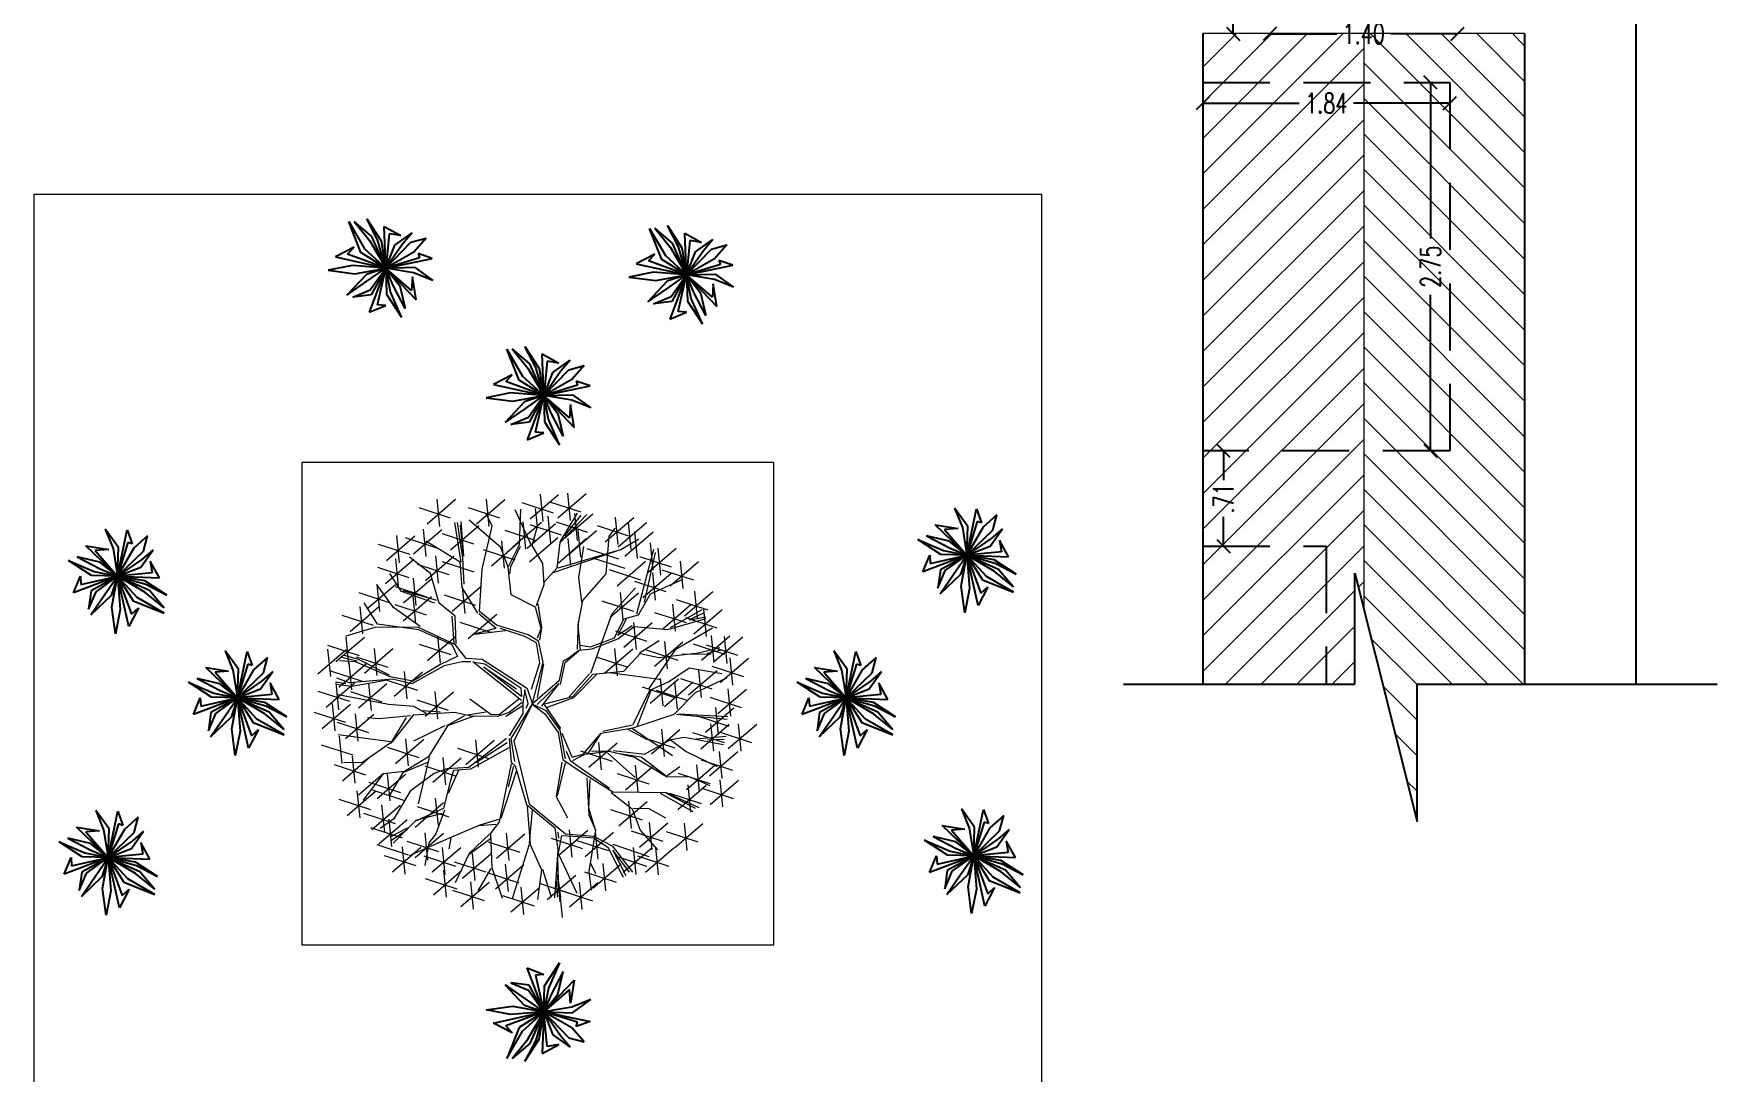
# Model space of a CAD drawing. Header units: metres. Extents: x -801 to 302, y 0 to 75.
# Drawn here: x 46.3 to 58.86, y 13.22 to 20.97 of the extents above; entities that cross this region are included whole.
import ezdxf

# ---------------------------------------------------------------- set-up
doc = ezdxf.new("R2010")
doc.units = ezdxf.units.M
doc.header["$MEASUREMENT"] = 0
doc.linetypes.add('DASHED', pattern=[0.75, 0.5, -0.25])
doc.layers.add('LINE', color=230, linetype='Continuous')
doc.layers.add('walls', color=7, linetype='Continuous', lineweight=15)
doc.layers.add('ÁRBOLES', color=72, linetype='Continuous', lineweight=5)
doc.styles.add('simplex', font='simplex.shx', dxfattribs={"width": 0.7})
doc.dimstyles.new('DIM2', dxfattribs={"dimscale": 0, "dimtxt": 0.15, "dimasz": 0.1, "dimexe": 0.1, "dimexo": 0.05, "dimgap": 0.05, "dimtad": 0, "dimzin": 4, "dimdsep": 46, "dimtxsty": 'simplex', "dimblk1": 'OBLIQUE', "dimblk2": 'OBLIQUE', "dimsah": 1, "dimcen": 0.1, "dimse1": 1, "dimse2": 1, "dimclrd": 1, "dimclre": 2, "dimclrt": 3, "dimadec": 0, "dimazin": 0, "dimtfac": 1, "dimtmove": 2, "dimatfit": 3, "dimfxl": 1, "dimtolj": 1, "dimarcsym": 0})

# ---------------------------------------------------------------- blocks, each defined once
blk = doc.blocks.new('_OBLIQUE')
at = {"color": 0, "linetype": 'ByBlock'}
blk.add_line((-0.5, -0.5), (0.5, 0.5), dxfattribs=at)
blk = doc.blocks.new('*D24')
at = {"color": 1, "lineweight": -2, "transparency": 16777216}
for p, q in [((55.252, 21.802), (55.252, 21.547)), ((55.252, 20.972), (55.252, 21.227))]:
    blk.add_line(p, q, dxfattribs=at)
at = {"layer": 'Defpoints', "color": 0, "transparency": 16777216}
for p in [(55.525, 21.802), (55.252, 20.972), (55.525, 20.972)]:
    blk.add_point(p, dxfattribs=at)
at = {"color": 1, "lineweight": -2, "transparency": 16777216, "xscale": 0.1, "yscale": 0.1, "zscale": 0.1}
for p, rotation in [((55.252, 21.802), 90), ((55.252, 20.972), 270)]:
    blk.add_blockref('_OBLIQUE', p, dxfattribs=dict(at, rotation=rotation))
at = {"color": 3, "transparency": 16777216, "insert": (55.252, 21.387), "char_height": 0.15, "attachment_point": 5, "rotation": 90, "style": 'simplex'}
blk.add_mtext('\\A1;.83', dxfattribs=at)
blk = doc.blocks.new('*D59')
at = {"color": 1, "lineweight": -2, "transparency": 16777216}
for p, q in [((55.025, 20.454), (55.744, 20.454)), ((56.867, 20.454), (56.149, 20.454))]:
    blk.add_line(p, q, dxfattribs=at)
at = {"layer": 'Defpoints', "color": 0, "transparency": 16777216}
for p in [(55.025, 20.609), (56.867, 20.609), (56.867, 20.454)]:
    blk.add_point(p, dxfattribs=at)
at = {"color": 1, "lineweight": -2, "transparency": 16777216, "xscale": 0.1, "yscale": 0.1, "zscale": 0.1, "rotation": 180}
blk.add_blockref('_OBLIQUE', (55.025, 20.454), dxfattribs=at)
at = {"color": 1, "lineweight": -2, "transparency": 16777216, "xscale": 0.1, "yscale": 0.1, "zscale": 0.1}
blk.add_blockref('_OBLIQUE', (56.867, 20.454), dxfattribs=at)
at = {"color": 3, "transparency": 16777216, "insert": (55.946, 20.454), "char_height": 0.15, "attachment_point": 5, "style": 'simplex'}
blk.add_mtext('\\A1;1.84', dxfattribs=at)
blk = doc.blocks.new('*D60')
at = {"color": 1, "lineweight": -2, "transparency": 16777216}
for p, q in [((56.724, 20.609), (56.724, 19.444)), ((56.724, 17.859), (56.724, 19.024))]:
    blk.add_line(p, q, dxfattribs=at)
at = {"layer": 'Defpoints', "color": 0, "transparency": 16777216}
for p in [(56.867, 20.609), (56.724, 17.859), (56.867, 17.859)]:
    blk.add_point(p, dxfattribs=at)
at = {"color": 1, "lineweight": -2, "transparency": 16777216, "xscale": 0.1, "yscale": 0.1, "zscale": 0.1}
for p, rotation in [((56.724, 20.609), 90), ((56.724, 17.859), 270)]:
    blk.add_blockref('_OBLIQUE', p, dxfattribs=dict(at, rotation=rotation))
at = {"color": 3, "transparency": 16777216, "insert": (56.724, 19.234), "char_height": 0.15, "attachment_point": 5, "rotation": 90, "style": 'simplex'}
blk.add_mtext('\\A1;2.75', dxfattribs=at)
blk = doc.blocks.new('*D61')
at = {"color": 1, "lineweight": -2, "transparency": 16777216}
for p, q in [((55.18, 17.859), (55.18, 17.641)), ((55.18, 17.149), (55.18, 17.366))]:
    blk.add_line(p, q, dxfattribs=at)
at = {"layer": 'Defpoints', "color": 0, "transparency": 16777216}
for p in [(55.025, 17.859), (55.18, 17.859), (55.025, 17.149)]:
    blk.add_point(p, dxfattribs=at)
at = {"color": 1, "lineweight": -2, "transparency": 16777216, "xscale": 0.1, "yscale": 0.1, "zscale": 0.1}
for p, rotation in [((55.18, 17.859), 90), ((55.18, 17.149), 270)]:
    blk.add_blockref('_OBLIQUE', p, dxfattribs=dict(at, rotation=rotation))
at = {"color": 3, "transparency": 16777216, "insert": (55.18, 17.504), "char_height": 0.15, "attachment_point": 5, "rotation": 90, "style": 'simplex'}
blk.add_mtext('\\A1;.71', dxfattribs=at)
blk = doc.blocks.new('*D62')
at = {"color": 1, "lineweight": -2, "transparency": 16777216}
for p, q in [((55.525, 20.972), (56.025, 20.972)), ((56.925, 20.972), (56.425, 20.972))]:
    blk.add_line(p, q, dxfattribs=at)
at = {"layer": 'Defpoints', "color": 0, "transparency": 16777216}
for p in [(55.525, 20.972), (56.925, 20.972), (56.925, 20.972)]:
    blk.add_point(p, dxfattribs=at)
at = {"color": 1, "lineweight": -2, "transparency": 16777216, "xscale": 0.1, "yscale": 0.1, "zscale": 0.1, "rotation": 180}
blk.add_blockref('_OBLIQUE', (55.525, 20.972), dxfattribs=at)
at = {"color": 1, "lineweight": -2, "transparency": 16777216, "xscale": 0.1, "yscale": 0.1, "zscale": 0.1}
blk.add_blockref('_OBLIQUE', (56.925, 20.972), dxfattribs=at)
at = {"color": 3, "transparency": 16777216, "insert": (56.225, 20.972), "char_height": 0.15, "attachment_point": 5, "style": 'simplex'}
blk.add_mtext('\\A1;1.40', dxfattribs=at)
blk = doc.blocks.new('fsdfsf')
at = {"layer": 'ÁRBOLES', "color": 51, "linetype": 'ByBlock'}
for p, q in [((996.645, 1164.715), (996.405, 1164.384)), ((996.502, 1164.71), (996.599, 1164.427)), ((997.191, 1164.786), (996.951, 1164.456)), ((997.048, 1164.781), (997.145, 1164.498)), ((997.51, 1164.728), (997.27, 1164.397)), ((997.367, 1164.722), (997.464, 1164.44)), ((996.037, 1164.517), (995.797, 1164.186)), ((995.894, 1164.512), (995.991, 1164.229)), ((996.085, 1164.645), (996.182, 1164.363)), ((996.409, 1164.595), (996.77, 1164.565)), ((996.955, 1164.666), (997.316, 1164.636)), ((997.274, 1164.608), (997.635, 1164.578)), ((998.004, 1164.586), (997.764, 1164.255)), ((997.861, 1164.581), (997.958, 1164.298)), ((995.801, 1164.397), (996.162, 1164.367)), ((996.29, 1164.492), (996.05, 1164.162)), ((996.147, 1164.487), (996.244, 1164.205)), ((996.223, 1164.262), (996.156, 1164.435)), ((996.184, 1164.441), (996.238, 1164.275)), ((997.799, 1164.378), (997.559, 1164.047)), ((997.656, 1164.373), (997.753, 1164.09)), ((997.69, 1164.188), (997.674, 1164.439)), ((997.768, 1164.466), (998.129, 1164.436)), ((995.834, 1164.259), (995.594, 1163.928)), ((995.691, 1164.254), (995.788, 1163.971)), ((995.92, 1164.091), (995.849, 1164.284)), ((997.563, 1164.258), (997.924, 1164.228)), ((997.64, 1164.074), (997.69, 1164.188)), ((997.954, 1164.104), (998.091, 1164.256)), ((997.958, 1164.086), (998.117, 1164.225)), ((995.409, 1164.006), (995.506, 1163.723)), ((995.598, 1164.139), (995.959, 1164.109)), ((995.921, 1163.998), (995.844, 1164.094)), ((995.315, 1163.955), (995.075, 1163.625)), ((995.079, 1163.835), (995.439, 1163.805)), ((995.171, 1163.95), (995.268, 1163.667)), ((995.316, 1163.891), (995.676, 1163.861)), ((995.07, 1163.625), (994.83, 1163.295)), ((994.927, 1163.62), (995.024, 1163.338)), ((994.834, 1163.506), (995.195, 1163.476)), ((994.801, 1163.075), (994.561, 1162.744)), ((994.658, 1163.069), (994.755, 1162.787)), ((994.565, 1162.955), (994.926, 1162.925)), ((994.747, 1162.436), (994.507, 1162.105)), ((994.604, 1162.431), (994.701, 1162.148)), ((995.03, 1162.318), (994.79, 1161.987)), ((994.945, 1162.089), (994.705, 1161.759)), ((994.709, 1161.969), (995.069, 1161.939)), ((994.801, 1162.084), (994.899, 1161.801)), ((995, 1161.756), (994.76, 1161.426)), ((994.764, 1161.636), (995.125, 1161.606)), ((994.857, 1161.751), (994.954, 1161.468)), ((995.115, 1161.541), (994.875, 1161.211)), ((994.879, 1161.422), (995.24, 1161.392))]:
    blk.add_line(p, q, dxfattribs=at)
at = {"layer": 'ÁRBOLES', "color": 36, "linetype": 'ByBlock'}
for p, q in [((996.426, 1164.193), (996.393, 1164.516)), ((996.62, 1163.953), (996.663, 1164.575)), ((996.961, 1164.292), (996.772, 1164.59)), ((996.968, 1164.304), (997.05, 1164.575)), ((997.235, 1164.202), (997.31, 1164.547)), ((996.303, 1163.939), (996.217, 1164.458)), ((997.462, 1164.072), (997.867, 1164.377)), ((996.288, 1164.011), (996.223, 1164.262)), ((996.611, 1163.951), (996.426, 1164.193)), ((997.059, 1163.936), (996.961, 1164.292)), ((997.047, 1163.99), (997.233, 1164.211)), ((997.066, 1163.938), (997.235, 1164.202)), ((997.469, 1164.083), (997.461, 1164.203)), ((995.738, 1163.759), (995.453, 1163.988)), ((995.78, 1163.787), (995.539, 1164.065)), ((996.3, 1163.779), (996.288, 1164.011)), ((997.195, 1163.872), (997.462, 1164.072)), ((998.019, 1163.685), (998.124, 1164.02)), ((995.955, 1163.721), (995.78, 1163.787)), ((996.3, 1163.779), (996.118, 1163.747)), ((996.39, 1163.714), (996.303, 1163.939)), ((996.736, 1163.554), (996.611, 1163.951)), ((996.675, 1163.578), (996.622, 1163.943)), ((996.996, 1163.789), (997.059, 1163.936)), ((997.015, 1163.143), (996.996, 1163.789)), ((997.011, 1163.765), (997.195, 1163.872)), ((997.025, 1163.825), (997.202, 1163.883)), ((997.619, 1163.483), (997.62, 1163.785)), ((997.901, 1163.282), (997.9, 1163.801)), ((998.137, 1163.494), (998.23, 1163.798)), ((995.959, 1163.704), (995.738, 1163.759)), ((995.954, 1163.636), (996.077, 1163.419)), ((996.062, 1163.491), (995.954, 1163.636)), ((996.118, 1163.747), (995.955, 1163.721)), ((996.26, 1163.751), (995.959, 1163.704)), ((996.724, 1163.523), (996.26, 1163.751)), ((996.75, 1163.538), (996.39, 1163.714)), ((996.943, 1163.213), (996.986, 1163.75)), ((997.556, 1163.347), (997.609, 1163.614)), ((997.808, 1163.439), (998.019, 1163.685)), ((996.176, 1163.1), (996.062, 1163.491)), ((996.077, 1163.419), (996.136, 1163.111)), ((996.454, 1163.378), (996.279, 1163.576)), ((997.042, 1162.894), (996.724, 1163.523)), ((996.966, 1163.152), (996.75, 1163.538)), ((997.655, 1163.529), (997.752, 1163.246)), ((998.332, 1163.207), (998.598, 1163.501)), ((995.441, 1163.27), (995.239, 1163.328)), ((995.881, 1163.196), (995.618, 1163.318)), ((996.443, 1162.998), (996.447, 1163.367)), ((996.482, 1162.997), (996.454, 1163.378)), ((996.982, 1163.165), (996.989, 1163.393)), ((997.08, 1162.978), (997.433, 1163.301)), ((997.129, 1162.886), (997.455, 1163.286)), ((997.433, 1163.301), (997.609, 1163.359)), ((997.455, 1163.286), (997.685, 1163.356)), ((997.787, 1162.898), (997.911, 1163.275)), ((998.245, 1162.914), (998.346, 1163.229)), ((998.35, 1163.211), (998.922, 1163.27)), ((995.864, 1163.183), (995.298, 1163.058)), ((996.272, 1163.046), (995.864, 1163.183)), ((996.395, 1162.96), (995.909, 1163.156)), ((996.478, 1162.969), (996.272, 1163.046)), ((997.019, 1163.125), (996.966, 1163.152)), ((997.083, 1162.875), (996.985, 1163.108)), ((997.101, 1162.879), (997.019, 1163.125)), ((997.11, 1162.928), (997.386, 1163.215)), ((997.814, 1162.904), (998.109, 1163.148)), ((998.179, 1162.871), (998.332, 1163.207)), ((996.182, 1162.984), (995.942, 1162.654)), ((996.039, 1162.979), (996.136, 1162.696)), ((996.276, 1162.859), (996.137, 1162.592)), ((996.367, 1162.954), (996.258, 1162.855)), ((996.385, 1162.92), (996.276, 1162.859)), ((996.385, 1162.92), (996.549, 1162.692)), ((996.463, 1162.871), (996.395, 1162.96)), ((996.584, 1162.662), (996.453, 1162.954)), ((996.595, 1162.693), (996.478, 1162.969)), ((996.94, 1162.448), (997.042, 1162.894)), ((996.94, 1162.448), (997.083, 1162.875)), ((997.531, 1162.729), (997.787, 1162.898)), ((997.63, 1162.75), (997.796, 1162.9)), ((997.746, 1162.738), (998.179, 1162.871)), ((998.204, 1162.886), (998.53, 1162.996)), ((998.53, 1162.996), (998.657, 1163.014)), ((996.224, 1162.838), (996.137, 1162.592)), ((996.782, 1162.527), (996.595, 1162.693)), ((997.017, 1162.578), (997.107, 1162.852)), ((997.28, 1162.673), (997.559, 1162.735)), ((997.415, 1162.656), (997.596, 1162.734)), ((997.559, 1162.735), (997.746, 1162.738)), ((998.039, 1162.822), (998.19, 1162.779)), ((998.19, 1162.779), (998.464, 1162.82)), ((995.312, 1162.566), (995.673, 1162.535)), ((995.827, 1162.458), (995.323, 1162.649)), ((995.628, 1162.547), (995.859, 1162.484)), ((996.137, 1162.592), (995.808, 1162.454)), ((995.824, 1162.429), (996.123, 1162.57)), ((996.814, 1162.43), (996.579, 1162.642)), ((996.781, 1162.488), (996.584, 1162.662)), ((996.95, 1162.45), (996.782, 1162.527)), ((996.994, 1162.515), (996.987, 1162.458)), ((997.041, 1162.469), (997.017, 1162.578)), ((997.035, 1162.497), (997.189, 1162.654)), ((997.052, 1162.463), (997.163, 1162.601)), ((997.096, 1162.435), (997.265, 1162.652)), ((997.163, 1162.601), (997.28, 1162.673)), ((997.265, 1162.652), (997.355, 1162.671)), ((997.355, 1162.671), (997.616, 1162.559)), ((997.971, 1162.268), (998.27, 1162.542)), ((998.019, 1162.268), (998.267, 1162.512)), ((994.803, 1162.386), (995.164, 1162.356)), ((995.24, 1162.424), (994.81, 1162.405)), ((995.808, 1162.454), (995.41, 1162.206)), ((995.77, 1162.417), (995.711, 1161.999)), ((995.817, 1162.418), (995.727, 1162.011)), ((996.772, 1162.449), (996.517, 1162.28)), ((996.807, 1162.419), (996.528, 1162.273)), ((996.94, 1162.448), (996.71, 1162.133)), ((996.711, 1162.171), (996.837, 1162.454)), ((996.886, 1162.445), (996.711, 1162.171)), ((996.95, 1162.45), (996.781, 1162.488)), ((996.902, 1162.373), (996.918, 1162)), ((996.94, 1162.448), (996.931, 1161.984)), ((996.94, 1162.448), (997.03, 1162.307)), ((996.987, 1162.458), (997.054, 1162.321)), ((997.054, 1162.321), (997.041, 1162.469)), ((997.065, 1162.446), (997.676, 1162.156)), ((997.104, 1162.313), (997.075, 1162.401)), ((997.075, 1162.401), (997.546, 1162.184)), ((997.545, 1162.147), (997.104, 1162.313)), ((997.546, 1162.184), (997.146, 1162.332)), ((994.831, 1162.098), (995.357, 1162.195)), ((995.384, 1162.201), (994.834, 1162.127)), ((996.517, 1162.28), (996.329, 1161.974)), ((996.528, 1162.273), (996.374, 1161.984)), ((996.41, 1161.992), (996.571, 1162.291)), ((996.691, 1162.176), (996.697, 1161.932)), ((996.71, 1162.133), (996.719, 1161.918)), ((996.985, 1162.298), (996.965, 1162)), ((997.03, 1162.307), (997.583, 1162.107)), ((997.676, 1162.156), (997.545, 1162.147)), ((997.583, 1162.107), (997.756, 1162.135)), ((997.702, 1162.162), (997.792, 1162.182)), ((997.756, 1162.135), (997.904, 1162.017)), ((997.792, 1162.182), (997.971, 1162.268)), ((997.849, 1162.138), (997.939, 1162.025)), ((997.858, 1162.14), (998.019, 1162.268)), ((995.74, 1161.996), (995.554, 1161.511)), ((996.374, 1161.984), (996.05, 1161.875)), ((996.395, 1161.979), (996.319, 1161.293)), ((996.931, 1161.984), (997.034, 1161.771)), ((996.965, 1162), (997.049, 1161.792)), ((997.898, 1162.007), (997.981, 1161.714)), ((997.904, 1162.017), (998.348, 1161.926)), ((998.017, 1161.722), (997.927, 1162.004)), ((997.939, 1162.025), (998.332, 1161.952)), ((996.583, 1161.765), (996.443, 1161.716)), ((996.565, 1161.761), (996.651, 1161.497)), ((996.697, 1161.932), (996.581, 1161.774)), ((996.664, 1161.869), (996.583, 1161.765)), ((996.659, 1161.461), (996.603, 1161.761)), ((996.719, 1161.918), (996.664, 1161.869)), ((997.019, 1161.757), (997.03, 1161.618)), ((997.034, 1161.771), (997.157, 1161.731)), ((997.049, 1161.792), (997.189, 1161.757)), ((997.189, 1161.757), (997.467, 1161.733)), ((997.732, 1161.858), (997.409, 1161.739)), ((997.521, 1161.745), (997.732, 1161.858)), ((998.285, 1161.776), (998.646, 1161.746)), ((998.324, 1161.912), (998.656, 1161.777)), ((996.443, 1161.716), (996.197, 1161.549)), ((996.465, 1161.702), (996.235, 1161.547)), ((996.577, 1161.708), (996.465, 1161.702)), ((997.03, 1161.618), (997.131, 1161.376)), ((997.052, 1161.737), (997.037, 1161.63)), ((997.037, 1161.63), (997.149, 1161.418)), ((997.157, 1161.731), (997.52, 1161.707)), ((997.512, 1161.743), (997.735, 1161.631)), ((997.52, 1161.707), (997.732, 1161.603)), ((997.732, 1161.603), (997.812, 1161.149)), ((997.981, 1161.714), (998.181, 1161.616)), ((998.181, 1161.616), (998.349, 1161.323)), ((996.651, 1161.497), (996.664, 1161.227)), ((997.144, 1161.398), (997.113, 1161.155)), ((997.149, 1161.418), (997.438, 1161.349)), ((996.664, 1161.227), (996.484, 1160.885)), ((996.669, 1161.246), (996.762, 1160.994)), ((997.438, 1161.349), (997.539, 1161.061)), ((997.126, 1161.14), (997.018, 1160.946)), ((997.113, 1161.155), (997.18, 1160.934))]:
    blk.add_line(p, q, dxfattribs=at)
at = {"layer": 'ÁRBOLES', "color": 42, "linetype": 'ByBlock'}
for p, q in [((996.284, 1163.983), (995.994, 1164.353)), ((997.893, 1163.996), (998.067, 1164.28)), ((998.074, 1164.32), (998.171, 1164.038)), ((995.552, 1164.011), (995.312, 1163.681)), ((995.488, 1163.996), (995.72, 1163.803)), ((995.72, 1163.803), (995.517, 1164.041)), ((995.954, 1163.636), (995.92, 1164.091)), ((996.275, 1163.984), (996.035, 1163.654)), ((995.734, 1163.739), (995.319, 1163.781)), ((995.759, 1163.823), (996.12, 1163.793)), ((995.207, 1163.586), (995.568, 1163.556)), ((995.48, 1163.412), (995.841, 1163.381)), ((997.799, 1163.534), (997.559, 1163.203)), ((997.563, 1163.414), (997.923, 1163.384)), ((997.609, 1163.359), (997.619, 1163.483)), ((995.129, 1163.21), (994.889, 1162.879)), ((995.359, 1163.081), (994.967, 1163.193)), ((994.986, 1163.205), (995.083, 1162.922)), ((995.593, 1163.126), (995.69, 1162.843)), ((995.722, 1162.764), (995.335, 1162.888)), ((995.652, 1162.741), (995.338, 1162.879)), ((994.879, 1162.774), (994.639, 1162.444)), ((994.736, 1162.769), (994.833, 1162.487)), ((995.622, 1162.706), (995.379, 1162.482)), ((995.962, 1162.743), (995.622, 1162.706)), ((995.939, 1162.766), (995.652, 1162.741)), ((996.005, 1162.761), (995.722, 1162.764)), ((996.194, 1162.803), (995.988, 1162.757)), ((996.258, 1162.855), (996.005, 1162.761)), ((997.905, 1162.849), (998.002, 1162.566)), ((998.283, 1162.713), (998.38, 1162.43)), ((994.643, 1162.655), (995.004, 1162.625)), ((995.039, 1162.506), (994.799, 1162.175)), ((998.657, 1162.542), (998.754, 1162.259)), ((994.511, 1162.316), (994.872, 1162.286)), ((995.111, 1162.414), (994.803, 1162.309)), ((994.814, 1162.349), (994.991, 1162.397)), ((994.794, 1162.198), (995.155, 1162.168)), ((995.53, 1162.15), (995.29, 1161.82)), ((995.387, 1162.145), (995.484, 1161.862)), ((995.69, 1162.15), (995.45, 1161.82)), ((995.454, 1162.03), (995.814, 1162)), ((995.727, 1162.011), (995.549, 1161.878)), ((995.236, 1161.922), (994.939, 1161.687)), ((996.014, 1161.826), (996.375, 1161.796)), ((997.784, 1161.919), (997.544, 1161.589)), ((995.714, 1161.641), (995.303, 1161.494)), ((998.327, 1161.584), (998.688, 1161.554)), ((994.972, 1161.536), (995.069, 1161.254)), ((995.255, 1161.563), (995.015, 1161.233)), ((997.976, 1161.392), (998.062, 1161.128)), ((998.383, 1161.41), (998.143, 1161.08)), ((995.689, 1161.324), (995.312, 1161.109)), ((995.377, 1161.029), (995.666, 1161.3)), ((995.744, 1161.327), (995.504, 1160.996)), ((995.508, 1161.207), (995.868, 1161.177)), ((996.058, 1161.235), (996.039, 1160.504)), ((996.319, 1161.293), (996.137, 1160.96)), ((998.147, 1161.29), (998.508, 1161.26)), ((996.004, 1161.091), (996.013, 1160.537)), ((995.309, 1161.017), (995.669, 1160.987)), ((995.799, 1160.926), (996.16, 1160.895)), ((996.335, 1160.984), (996.095, 1160.654)), ((996.099, 1160.865), (996.459, 1160.834)), ((996.484, 1160.885), (996.544, 1160.483)), ((997.484, 1160.968), (997.844, 1160.938)), ((996.33, 1160.651), (996.09, 1160.321)), ((996.187, 1160.646), (996.284, 1160.364))]:
    blk.add_line(p, q, dxfattribs=at)
at = {"layer": 'ÁRBOLES', "color": 62, "linetype": 'ByBlock'}
for p, q in [((996.054, 1164.373), (996.414, 1164.343)), ((996.419, 1164.183), (996.256, 1164.457)), ((996.867, 1164.51), (996.627, 1164.18)), ((996.631, 1164.39), (996.992, 1164.36)), ((996.724, 1164.505), (996.821, 1164.222)), ((997.245, 1164.478), (997.005, 1164.148)), ((997.009, 1164.358), (997.37, 1164.328)), ((997.102, 1164.473), (997.199, 1164.19)), ((997.58, 1164.489), (997.34, 1164.159)), ((997.344, 1164.37), (997.705, 1164.34)), ((997.437, 1164.484), (997.534, 1164.202)), ((996.934, 1164.18), (996.694, 1163.85)), ((996.791, 1164.175), (996.888, 1163.892)), ((998.329, 1164.189), (998.089, 1163.859)), ((998.124, 1164.02), (998.244, 1164.158)), ((996.132, 1163.979), (996.229, 1163.696)), ((996.698, 1164.061), (997.059, 1164.031)), ((997.607, 1163.802), (997.64, 1164.074)), ((997.62, 1163.785), (997.893, 1163.996)), ((997.625, 1163.844), (997.886, 1163.985)), ((997.633, 1163.978), (997.73, 1163.696)), ((997.876, 1164.056), (997.637, 1163.725)), ((995.995, 1163.942), (995.755, 1163.612)), ((995.852, 1163.937), (995.949, 1163.655)), ((996.039, 1163.864), (996.399, 1163.834)), ((996.322, 1163.812), (996.345, 1163.751)), ((997.54, 1163.864), (997.901, 1163.834)), ((995.443, 1163.706), (995.203, 1163.376)), ((995.48, 1163.524), (995.244, 1163.689)), ((995.3, 1163.701), (995.397, 1163.418)), ((995.716, 1163.531), (995.476, 1163.201)), ((995.618, 1163.318), (995.48, 1163.524)), ((995.573, 1163.526), (995.67, 1163.243)), ((995.603, 1163.305), (995.441, 1163.27)), ((994.893, 1163.09), (995.254, 1163.06)), ((995.298, 1163.058), (994.914, 1163.134)), ((995.296, 1163.067), (994.948, 1163.152)), ((995.736, 1163.131), (995.496, 1162.801)), ((995.088, 1162.974), (994.848, 1162.644)), ((995.084, 1162.833), (994.849, 1162.874)), ((994.945, 1162.969), (995.042, 1162.686)), ((995.335, 1162.888), (995.084, 1162.833)), ((995.33, 1162.877), (995.216, 1162.749)), ((995.5, 1163.011), (995.861, 1162.981)), ((996.02, 1162.783), (995.665, 1162.978)), ((995.946, 1162.864), (996.306, 1162.834)), ((994.852, 1162.855), (995.213, 1162.824)), ((995.548, 1162.685), (995.308, 1162.355)), ((995.405, 1162.68), (995.502, 1162.397)), ((995.189, 1162.573), (994.822, 1162.653)), ((994.896, 1162.5), (994.993, 1162.218)), ((995.388, 1162.484), (995.189, 1162.573)), ((994.887, 1162.313), (994.984, 1162.03)), ((995.379, 1162.482), (995.24, 1162.424)), ((995.41, 1162.206), (995.236, 1161.922)), ((995.546, 1162.145), (995.644, 1161.862)), ((995.303, 1161.965), (995.063, 1161.634)), ((995.16, 1161.96), (995.257, 1161.677)), ((995.294, 1162.03), (995.655, 1162)), ((995.067, 1161.845), (995.428, 1161.815)), ((995.549, 1161.878), (995.366, 1161.678)), ((995.366, 1161.678), (995.004, 1161.655)), ((995.019, 1161.444), (995.379, 1161.413)), ((995.213, 1161.474), (995.068, 1161.404)), ((995.303, 1161.494), (995.092, 1161.382)), ((995.112, 1161.558), (995.209, 1161.275)), ((995.479, 1161.551), (995.166, 1161.473)), ((995.554, 1161.511), (995.218, 1161.192)), ((995.403, 1161.304), (995.163, 1160.974)), ((995.26, 1161.299), (995.357, 1161.017)), ((995.167, 1161.185), (995.528, 1161.155)), ((995.545, 1161.136), (995.305, 1160.806)), ((995.488, 1161.166), (995.316, 1161.091)), ((995.351, 1161.061), (995.488, 1161.166)), ((995.402, 1161.131), (995.499, 1160.849))]:
    blk.add_line(p, q, dxfattribs=at)
at = {"layer": 'ÁRBOLES', "color": 98, "linetype": 'ByBlock'}
for p, q in [((997.874, 1164.371), (998.235, 1164.341)), ((998.217, 1164.325), (997.977, 1163.995)), ((997.981, 1164.206), (998.342, 1164.176)), ((998.186, 1164.184), (998.283, 1163.902)), ((998.093, 1164.07), (998.453, 1164.04)), ((998.626, 1164.103), (998.386, 1163.772)), ((998.39, 1163.983), (998.751, 1163.953)), ((998.483, 1164.097), (998.58, 1163.815)), ((998.347, 1163.569), (998.499, 1163.904)), ((998.347, 1163.569), (998.557, 1163.86)), ((998.764, 1163.746), (998.524, 1163.415)), ((998.528, 1163.626), (998.889, 1163.596)), ((998.715, 1163.449), (999.076, 1163.419)), ((998.808, 1163.563), (998.905, 1163.281)), ((998.838, 1163.29), (998.598, 1162.959)), ((998.695, 1163.285), (998.792, 1163.002)), ((999.109, 1163.24), (998.869, 1162.91)), ((998.966, 1163.235), (999.063, 1162.952)), ((998.602, 1163.17), (998.962, 1163.14)), ((998.873, 1163.12), (999.234, 1163.09)), ((998.775, 1162.93), (998.535, 1162.6)), ((998.632, 1162.925), (998.729, 1162.643)), ((999.121, 1163.006), (998.881, 1162.676)), ((998.885, 1162.887), (999.245, 1162.857)), ((998.978, 1163.001), (999.075, 1162.719)), ((998.464, 1162.82), (999.044, 1162.844)), ((998.487, 1162.542), (998.935, 1162.688)), ((998.539, 1162.811), (998.899, 1162.781)), ((998.901, 1162.718), (998.539, 1162.562)), ((999.035, 1162.761), (998.796, 1162.431)), ((998.892, 1162.756), (998.989, 1162.473)), ((999.075, 1162.737), (998.901, 1162.718)), ((998.935, 1162.688), (999.081, 1162.672)), ((999.081, 1162.711), (998.97, 1162.704)), ((998.519, 1162.521), (998.922, 1162.449)), ((998.902, 1162.416), (998.532, 1162.505)), ((998.8, 1162.547), (998.56, 1162.216)), ((998.799, 1162.642), (999.16, 1162.611)), ((999.131, 1162.497), (998.891, 1162.166)), ((998.988, 1162.491), (999.085, 1162.209)), ((999.293, 1162.673), (999.053, 1162.343)), ((999.15, 1162.668), (999.247, 1162.386)), ((998.564, 1162.427), (998.925, 1162.397)), ((998.895, 1162.377), (999.256, 1162.347)), ((999.072, 1162.407), (998.902, 1162.416)), ((999.085, 1162.437), (998.907, 1162.436)), ((998.922, 1162.449), (999.095, 1162.478)), ((998.805, 1162.036), (999.09, 1162.202)), ((999.058, 1162.14), (998.818, 1161.81)), ((998.915, 1162.135), (999.012, 1161.852)), ((998.332, 1161.952), (998.786, 1161.994)), ((998.348, 1161.926), (998.805, 1162.036)), ((998.786, 1161.994), (998.979, 1161.8)), ((998.822, 1162.02), (999.182, 1161.99)), ((998.656, 1161.777), (998.887, 1161.583)), ((998.934, 1161.859), (998.694, 1161.529)), ((998.79, 1161.854), (998.887, 1161.571)), ((998.612, 1161.589), (998.78, 1161.427)), ((998.698, 1161.739), (999.058, 1161.709)), ((998.8, 1161.543), (998.56, 1161.213)), ((998.564, 1161.424), (998.924, 1161.393)), ((998.657, 1161.538), (998.754, 1161.255)), ((998.349, 1161.323), (998.612, 1161.202)), ((998.848, 1161.294), (998.608, 1160.963)), ((998.705, 1161.288), (998.802, 1161.006)), ((997.576, 1161.082), (997.674, 1160.799)), ((997.812, 1161.149), (997.814, 1160.668)), ((998.197, 1161.024), (997.957, 1160.693)), ((998.157, 1160.696), (998.04, 1161.057)), ((998.045, 1161.077), (998.191, 1160.713)), ((998.053, 1161.126), (998.218, 1160.719)), ((998.062, 1161.128), (998.479, 1160.993)), ((998.58, 1161.158), (998.34, 1160.828)), ((998.344, 1161.039), (998.705, 1161.009)), ((998.437, 1161.153), (998.534, 1160.87)), ((998.612, 1161.174), (998.973, 1161.144)), ((997.666, 1160.871), (998.071, 1160.658)), ((997.961, 1160.904), (998.322, 1160.874)), ((998.054, 1161.019), (998.151, 1160.736)), ((997.05, 1160.67), (996.838, 1160.303)), ((997.052, 1160.661), (996.939, 1160.315)), ((997.385, 1160.81), (997.145, 1160.48)), ((997.147, 1160.701), (997.244, 1160.419)), ((997.54, 1160.829), (997.3, 1160.499)), ((997.304, 1160.71), (997.665, 1160.68)), ((997.339, 1160.771), (997.33, 1160.552)), ((997.348, 1160.773), (997.611, 1160.434)), ((997.397, 1160.824), (997.494, 1160.541)), ((997.476, 1160.792), (997.55, 1160.412)), ((997.986, 1160.682), (997.746, 1160.352)), ((997.814, 1160.668), (997.907, 1160.547)), ((997.843, 1160.677), (997.94, 1160.394)), ((998.51, 1160.804), (998.27, 1160.473)), ((998.274, 1160.684), (998.634, 1160.654)), ((998.367, 1160.799), (998.464, 1160.516)), ((996.422, 1160.569), (996.182, 1160.239)), ((996.388, 1160.591), (996.225, 1160.432)), ((996.279, 1160.564), (996.376, 1160.281)), ((996.572, 1160.549), (996.332, 1160.218)), ((996.429, 1160.544), (996.526, 1160.261)), ((996.544, 1160.483), (996.501, 1160.379)), ((997.016, 1160.611), (996.776, 1160.281)), ((996.78, 1160.492), (997.14, 1160.461)), ((996.899, 1160.325), (997.021, 1160.588)), ((997.054, 1160.587), (997.414, 1160.557)), ((997.429, 1160.492), (997.189, 1160.162)), ((997.285, 1160.487), (997.382, 1160.204)), ((997.33, 1160.552), (997.399, 1160.369)), ((997.75, 1160.563), (998.11, 1160.532)), ((996.336, 1160.429), (996.697, 1160.399)), ((997.138, 1160.414), (996.898, 1160.084)), ((996.902, 1160.295), (997.262, 1160.265)), ((996.995, 1160.409), (997.092, 1160.126)), ((997.193, 1160.372), (997.553, 1160.342))]:
    blk.add_line(p, q, dxfattribs=at)
at = {"layer": 'ÁRBOLES', "color": 84, "linetype": 'ByBlock'}
for p, q in [((998.06, 1163.802), (998.42, 1163.772)), ((998.35, 1163.846), (998.11, 1163.516)), ((998.207, 1163.841), (998.304, 1163.558)), ((998.114, 1163.727), (998.475, 1163.697)), ((998.621, 1163.741), (998.718, 1163.458)), ((997.685, 1163.356), (997.808, 1163.439)), ((997.906, 1163.34), (998.135, 1163.503)), ((997.911, 1163.275), (998.128, 1163.492)), ((998.244, 1163.428), (998.004, 1163.098)), ((998.1, 1163.423), (998.197, 1163.14)), ((998.128, 1163.492), (998.347, 1163.569)), ((998.598, 1163.501), (998.793, 1163.553)), ((997.495, 1163.264), (997.255, 1162.933)), ((997.352, 1163.259), (997.449, 1162.976)), ((998.008, 1163.309), (998.368, 1163.278)), ((997.259, 1163.144), (997.62, 1163.114)), ((998.048, 1162.854), (997.808, 1162.524)), ((997.812, 1162.734), (998.173, 1162.704)), ((997.899, 1162.772), (998.09, 1162.804)), ((998.426, 1162.718), (998.186, 1162.387)), ((998.19, 1162.598), (998.551, 1162.568)), ((998.267, 1162.512), (998.519, 1162.521)), ((998.27, 1162.542), (998.487, 1162.542)), ((998.162, 1162.256), (997.922, 1161.925)), ((997.926, 1162.136), (998.287, 1162.106)), ((998.019, 1162.251), (998.116, 1161.968)), ((996.25, 1161.945), (996.01, 1161.615)), ((996.199, 1161.926), (995.653, 1161.873)), ((996.05, 1161.875), (995.92, 1161.648)), ((996.107, 1161.94), (996.204, 1161.657)), ((997.548, 1161.8), (997.909, 1161.769)), ((998.521, 1161.895), (998.281, 1161.565)), ((998.378, 1161.89), (998.475, 1161.607)), ((995.737, 1161.747), (995.497, 1161.417)), ((995.501, 1161.627), (995.861, 1161.597)), ((995.593, 1161.742), (995.691, 1161.459)), ((995.92, 1161.648), (995.714, 1161.641)), ((995.931, 1161.641), (995.754, 1161.461)), ((996.113, 1161.62), (995.873, 1161.289)), ((995.97, 1161.614), (996.067, 1161.332)), ((997.746, 1161.625), (997.976, 1161.392)), ((998.023, 1161.668), (997.783, 1161.337)), ((997.88, 1161.662), (997.977, 1161.38)), ((998.214, 1161.596), (998.596, 1161.576)), ((998.227, 1161.626), (998.612, 1161.589)), ((998.563, 1161.703), (998.323, 1161.373)), ((998.42, 1161.698), (998.517, 1161.416)), ((995.877, 1161.5), (996.238, 1161.47)), ((996.197, 1161.549), (996.055, 1161.376)), ((996.075, 1161.371), (996.205, 1161.513)), ((996.205, 1161.513), (996.154, 1161.313)), ((996.235, 1161.547), (996.181, 1161.319)), ((997.787, 1161.548), (998.147, 1161.518)), ((998.24, 1161.405), (998.337, 1161.122)), ((995.601, 1161.321), (995.698, 1161.039)), ((996.055, 1161.376), (995.689, 1161.324)), ((996.038, 1161.24), (995.962, 1160.987)), ((996.181, 1161.319), (996.038, 1161.24)), ((996.331, 1161.338), (996.091, 1161.007)), ((996.095, 1161.218), (996.456, 1161.188)), ((996.188, 1161.332), (996.285, 1161.05)), ((997.966, 1161.352), (998.045, 1161.077)), ((996.035, 1161.045), (995.795, 1160.715)), ((995.892, 1161.04), (995.989, 1160.757)), ((997.514, 1161.046), (997.463, 1160.808)), ((997.539, 1161.061), (997.476, 1160.792)), ((997.72, 1161.087), (997.48, 1160.757)), ((997.506, 1161.129), (997.514, 1161.046)), ((997.539, 1161.061), (997.666, 1160.871)), ((997.89, 1161.199), (998.25, 1161.169)), ((995.773, 1160.854), (995.533, 1160.524)), ((995.63, 1160.849), (995.727, 1160.566)), ((995.962, 1160.987), (995.655, 1160.751)), ((997.009, 1160.944), (996.388, 1160.591)), ((996.429, 1160.618), (997.051, 1161.009)), ((996.762, 1160.994), (996.79, 1160.651)), ((997.021, 1160.892), (996.782, 1160.562)), ((996.878, 1160.887), (996.975, 1160.605)), ((997.018, 1160.946), (997.05, 1160.67)), ((997.328, 1160.951), (997.088, 1160.621)), ((997.18, 1160.934), (997.339, 1160.771)), ((995.537, 1160.735), (995.898, 1160.705)), ((996.043, 1160.769), (995.803, 1160.439)), ((995.9, 1160.764), (995.997, 1160.482)), ((995.992, 1160.728), (996.089, 1160.445)), ((996.294, 1160.783), (996.654, 1160.753)), ((996.386, 1160.7), (996.747, 1160.67)), ((996.935, 1160.779), (996.695, 1160.449)), ((996.792, 1160.774), (996.889, 1160.492)), ((995.807, 1160.65), (996.168, 1160.62)), ((996.872, 1160.606), (996.969, 1160.323))]:
    blk.add_line(p, q, dxfattribs=at)
blk = doc.blocks.new('WP5')
at = {"color": 134, "linetype": 'Continuous'}
for p, q in [((-0.053, 0.491), (-0.083, 0.258)), ((-0.011, 0.278), (-0.053, 0.491)), ((-0.089, 0.158), (-0.268, 0.327)), ((-0.268, 0.327), (-0.148, 0.153)), ((0.148, 0.265), (0.063, 0.428)), ((0.088, 0.321), (0.148, 0.265)), ((0.101, 0.205), (0.371, 0.312)), ((0.371, 0.312), (0.135, 0.174)), ((-0.265, 0.117), (-0.286, 0.277)), ((-0.286, 0.277), (-0.222, 0.124)), ((0.395, 0.155), (0.203, 0.03)), ((0.372, 0.264), (0.204, 0.128)), ((0.212, 0.06), (0.395, 0.155)), ((0.242, 0.112), (0.372, 0.264)), ((-0.418, 0.134), (-0.358, -0.011)), ((-0.358, -0.011), (-0.353, 0.062)), ((0.329, 0.004), (0.249, -0.141)), ((-0.261, -0.018), (-0.461, -0.148)), ((-0.461, -0.148), (-0.239, -0.051)), ((-0.386, -0.179), (-0.186, -0.075)), ((-0.189, -0.132), (-0.386, -0.179)), ((0.167, -0.088), (0.274, -0.24)), ((0.249, -0.141), (0.266, -0.04)), ((-0.31, -0.275), (-0.111, -0.242)), ((-0.111, -0.242), (-0.228, -0.235)), ((-0.141, -0.419), (-0.074, -0.253)), ((-0.026, -0.26), (-0.141, -0.419)), ((0.05, -0.414), (0.093, -0.291)), ((0.093, -0.291), (0.056, -0.305)), ((0.227, -0.361), (0.106, -0.254)), ((0.274, -0.24), (0.176, -0.157)), ((0.191, -0.228), (0.227, -0.361))]:
    blk.add_line(p, q, dxfattribs=at)
at = {"color": 122, "linetype": 'Continuous'}
for p, q in [((0.063, 0.428), (-0.034, -0.011)), ((-0.034, -0.011), (0.088, 0.321)), ((-0.148, 0.153), (-0.034, -0.011)), ((-0.034, -0.011), (-0.089, 0.158)), ((-0.083, 0.258), (-0.034, -0.011)), ((-0.034, -0.011), (-0.011, 0.278)), ((-0.034, -0.011), (0.101, 0.205)), ((0.135, 0.174), (-0.034, -0.011)), ((-0.034, -0.011), (-0.418, 0.134)), ((-0.353, 0.062), (-0.034, -0.011)), ((-0.034, -0.011), (-0.265, 0.117)), ((-0.222, 0.124), (-0.034, -0.011)), ((0.204, 0.128), (-0.034, -0.011)), ((-0.034, -0.011), (0.242, 0.112)), ((-0.034, -0.011), (0.212, 0.06)), ((0.203, 0.03), (-0.034, -0.011)), ((-0.034, -0.011), (0.329, 0.004)), ((-0.034, -0.011), (-0.31, -0.275)), ((-0.034, -0.011), (-0.261, -0.018)), ((-0.239, -0.051), (-0.034, -0.011)), ((-0.228, -0.235), (-0.034, -0.011)), ((-0.034, -0.011), (-0.189, -0.132)), ((-0.186, -0.075), (-0.034, -0.011)), ((-0.074, -0.253), (-0.034, -0.011)), ((-0.034, -0.011), (-0.038, -0.022)), ((0.266, -0.04), (-0.034, -0.011)), ((-0.034, -0.011), (0.167, -0.088)), ((0.176, -0.157), (-0.034, -0.011)), ((-0.034, -0.011), (0.191, -0.228)), ((0.106, -0.254), (-0.034, -0.011)), ((-0.034, -0.011), (0.05, -0.414)), ((0.056, -0.305), (-0.034, -0.011)), ((-0.034, -0.011), (-0.026, -0.26))]:
    blk.add_line(p, q, dxfattribs=at)

msp = doc.modelspace()

# ---------------------------------------------------------------- hatches: boundary and pattern name
at = {"layer": 'walls'}
h = msp.add_hatch(dxfattribs=at)
h.set_pattern_fill('ANSI31', color=256, scale=1.5)
h.set_pattern_definition([(45, (-79.19437, -8.2273), (-0.13258252, 0.13258252), [])])
h.paths.add_polyline_path([(55.02493, 16.11856), (56.15911, 16.11856), (56.15911, 16.94708), (56.22493, 16.68403), (56.22493, 20.97245), (55.02493, 20.97245)])
h = msp.add_hatch(dxfattribs=at)
h.set_pattern_fill('ANSI31', color=256, scale=1.5, angle=90)
h.set_pattern_definition([(135, (-79.19437, -8.2273), (-0.13258252, -0.13258252), [])])
h.paths.add_polyline_path([(57.42493, 20.97245), (56.22493, 20.97245), (56.22493, 16.68403), (56.62292, 15.0933), (56.62292, 16.11856), (57.42493, 16.11856)])

# ---------------------------------------------------------------- linework, layer by layer
for p, q in [((58.25493, 28.03245), (58.25493, 16.11856)), ((55.02493, 20.97245), (55.02493, 16.11856)), ((55.02493, 20.97245), (55.02493, 16.11856)), ((57.42493, 20.97245), (57.42493, 16.11856)), ((57.42493, 20.97245), (57.42493, 16.11856)), ((58.25493, 20.97245), (58.25493, 16.11856)), ((56.15911, 16.11856), (56.15911, 16.94708)), ((56.15911, 16.94708), (56.62292, 15.0933)), ((54.43271, 16.11856), (56.15911, 16.11856)), ((56.62292, 15.0933), (56.62292, 16.11856)), ((56.62292, 16.11856), (58.86257, 16.11856))]:
    msp.add_line(p, q)
at = {"layer": 'LINE', "color": 1, "linetype": 'DASHED'}
for p, q in [((55.02493, 20.60872), (56.86713, 20.60872)), ((56.86713, 20.60872), (56.86713, 17.85872)), ((56.86713, 17.85872), (55.02493, 17.85872)), ((55.02493, 17.14872), (55.94603, 17.14872)), ((55.94603, 17.14872), (55.94603, 16.11856))]:
    msp.add_line(p, q, dxfattribs=at)
at = {"layer": 'walls'}
for p, q in [((55.02493, 20.97245), (55.02493, 16.11856)), ((56.22493, 20.97245), (56.22493, 16.68403))]:
    msp.add_line(p, q, dxfattribs=at)
msp.add_lwpolyline([(57.42493, 20.97245), (55.02493, 20.97245), (55.02493, 16.11856), (56.15911, 16.11856), (56.15911, 16.94708), (56.62292, 15.0933), (56.62292, 16.11856), (57.42493, 16.11856), (57.42493, 20.97245)], dxfattribs=at)
for points in [[(53.82493, 19.77245), (46.30493, 19.77245), (46.30493, 12.17245), (53.82493, 12.17245)], [(51.82493, 17.77245), (48.30493, 17.77245), (48.30493, 14.17245), (51.82493, 14.17245)]]:
    msp.add_lwpolyline(points, close=True, dxfattribs=at)

# ---------------------------------------------------------------- block references
at = {"ltscale": 2, "yscale": 0.8573399574835994, "zscale": 0.8573399574835994}
for p, xscale, rotation in [((48.92199, 19.25198), 0.8573399574835994, 90.00000000000001), ((51.16543, 19.20126), 0.8573399574835994, 90.00000000000001), ((50.10076, 18.30071), 0.8573399574835994, 90.00000000000001), ((53.29489, 17.0718), -0.8573399574835994, 180), ((46.96022, 16.91506), -0.8573399574835994, 180), ((47.85426, 16.00713), -0.8573399574835994, 180), ((52.39434, 16.00713), -0.8573399574835994, 180), ((46.89032, 14.81569), -0.8573399574835994, 180), ((53.3456, 14.82836), -0.8573399574835994, 180), ((50.10076, 13.6442), -0.8573399574835994, 90)]:
    msp.add_blockref('WP5', p, dxfattribs=dict(at, xscale=xscale, rotation=rotation))
at = {"color": 7, "xscale": 0.6836809036549968, "yscale": 0.6836809036549968, "zscale": 0.6836809036549968, "rotation": 166.6999999999999}
msp.add_blockref('fsdfsf', (896.16349, 632.60277), dxfattribs=at)

# ---------------------------------------------------------------- dimensions: what is measured, and where the dimension line sits
for base, p1, p2, picture, middle in [((55.2522, 20.97245), (55.52493, 21.80245), (55.52493, 20.97245), '*D24', (55.2522, 21.38745)), ((56.72391, 17.85872), (56.86713, 20.60872), (56.86713, 17.85872), '*D60', (56.72391, 19.23372))]:
    dim = msp.add_linear_dim(base=base, p1=p1, p2=p2, angle=90, dimstyle='DIM2', override={"dimscale": 1})
    dim.commit()
    dim.dimension.update_dxf_attribs({"geometry": picture, "text_midpoint": middle})
for base, p1, p2, picture, middle in [((56.92493, 20.97245), (55.52493, 20.97245), (56.92493, 20.97245), '*D62', (56.22493, 20.97245)), ((56.86713, 20.45419), (55.02493, 20.60872), (56.86713, 20.60872), '*D59', (55.94603, 20.45419))]:
    dim = msp.add_linear_dim(base=base, p1=p1, p2=p2, dimstyle='DIM2', override={"dimscale": 1})
    dim.commit()
    dim.dimension.update_dxf_attribs({"geometry": picture, "text_midpoint": middle})
dim = msp.add_aligned_dim(p1=(55.02493, 17.14872), p2=(55.02493, 17.85872), distance=-0.15462, dimstyle='DIM2', override={"dimscale": 1})
dim.commit()
dim.dimension.update_dxf_attribs({"geometry": '*D61', "text_midpoint": (55.17955, 17.50372)})

doc.saveas('drawing.dxf')
